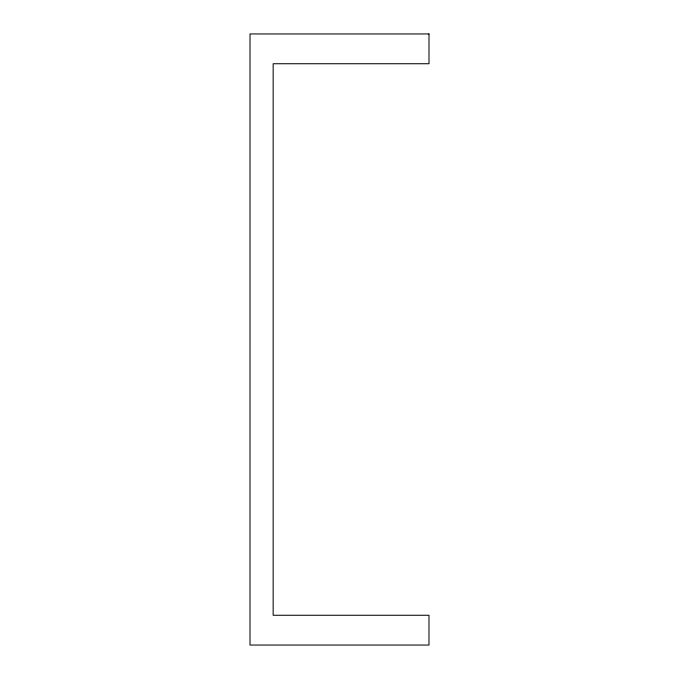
<?xml version="1.0" encoding="UTF-8"?>
<svg xmlns="http://www.w3.org/2000/svg" width="679" height="679" viewBox="0 0 679 679"><rect width="100%" height="100%" fill="white"/><g stroke="black" fill="none" stroke-linecap="round" stroke-linejoin="round"><path stroke-width="1.02" d="M428.992 33.95L250.016 33.95L250.008 645.05L428.984 645.05L428.984 615.259L273.153 615.259L273.162 63.741L428.992 63.741L428.992 33.95"/></g></svg>
